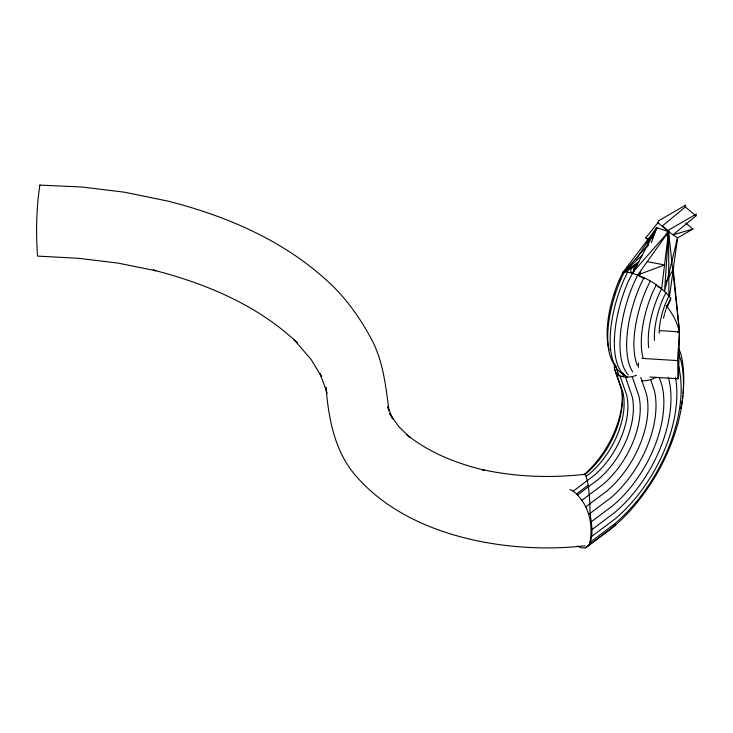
<?xml version="1.0" encoding="UTF-8"?>
<svg xmlns="http://www.w3.org/2000/svg" width="733" height="733" viewBox="0 0 733 733"><rect width="100%" height="100%" fill="white"/><g stroke="black" fill="none" stroke-linecap="round" stroke-linejoin="round"><path stroke-width="1.1" d="M577.219 545.975L581.48 547.899L585.31 547.826L588.452 545.755C596.048 532.992 588.791 517.571 590.01 503.672C588.773 493.886 589.14 483.413 585.172 474.233C550.721 478.264 515.675 476.917 481.764 469.496L484.201 470.119C456.375 463.439 429.098 452.655 406.641 434.568L409.6 437.308M584.247 474.645L585.933 473.665A66.446 38.363 -60 0 0 620.952 387.72L614.373 368.488L614.419 363.65M638.388 367.334L638.443 362.954M666.068 282.013L673.251 269.304L679.482 331.857L678.584 376.78L677.906 378.75L649.979 377.019M647.349 246.618L647.404 244.446L649.63 240.488M669.541 296.233L677.585 237.895L668.578 231.692L656.869 227.633L622.858 272.383L622.821 273.253L637.637 264.64M609.169 350.044A67.463 28.34 -70.9 0 1 619.165 280.171L622.858 272.383L624.553 271.567C642.007 274.527 659.59 284.312 670.686 298.157L670.622 299.907L668.404 304.58A26.168 10.995 -70.9 0 0 667.167 307.695M685.657 222.896L692.923 229.044L673.077 234.798L695.919 215.905L696.35 214.036L669 229.823L668.578 231.692L679.482 331.857L677.713 358.135L677.906 378.75M648.696 347.744A56.459 23.722 -70.9 0 1 658.335 295.701L661.633 288.738L668.578 231.692L658.005 222.74L658.426 220.871L685.776 205.084L685.346 206.953L662.504 225.846L669.119 231.445M677.081 239.792L664.574 291.166L668.578 231.692L666.031 233.974M676.202 243.109L677.585 237.895L692.923 229.044M389.104 411.167C385.915 387.445 383.515 363.467 372.758 341.642C362.423 321.952 350.081 303.544 334.413 287.684C288.958 242.724 228.751 216.455 167.491 201.016L124.234 192.156L82.078 187.025L39.866 185.101C36.32 208.447 35.862 232.526 37.53 256.092L78.779 258.328L118.04 263.101L155.927 270.743L153.344 270.074C205.836 283.506 257.778 305.212 297.543 342.98M639.194 275.635L640.761 271.375M651.371 242.568L656.869 227.633L635.896 259.436M619.33 281.417L620.631 278.687M624.553 271.567L620.677 279.759A72.732 30.548 -70.9 0 0 616.196 366.674M627.76 271.751L623.756 280.198A76.232 32.023 -70.9 0 0 623.756 374.426M651.683 238.591L656.869 227.633L628.208 281.472A77.725 32.646 -70.9 0 0 627.356 377.165M643.849 277.798L639.909 286.117A74.436 31.272 -70.9 0 0 632.744 371.933M666.691 235.678L668.578 231.692L668.899 296.196M650.153 281.188L646.369 289.169A69.882 29.357 -70.9 0 0 637.362 365.41M656.218 284.926L652.654 292.43A63.753 26.782 -70.9 0 0 643.207 358.455M666.04 292.375L663.026 298.734A48.525 20.387 -70.9 0 0 654.468 340.359M669.128 295.582L666.398 301.345A40.462 16.996 -70.9 0 0 659.187 333.295M670.686 298.157L668.239 303.334A32.838 13.79 -70.9 0 0 666.215 308.575M632.964 272.722L636.785 264.705M655.76 229.612L656.869 227.633M631.974 267.041L630.829 268.599L630.948 272.658M646.671 247.094L648.659 244.446M649.786 241.249L645.718 237.813L658.005 222.74M632.267 272.914L668.578 231.692L637.756 274.976L633.715 283.497A77.112 32.389 -70.9 0 0 628.263 374.93M648.568 244.41L622.821 273.253L637.728 263.248M626.156 270.202L622.821 273.253L626.999 269.973M623.701 271.97L642.328 255.249M586.198 476.258L589.57 473.729A63.102 36.43 -60 0 0 622.839 392.109L614.373 368.488M569.816 489.58L573.224 491.119L593.785 475.69A62.323 35.981 -60 0 0 626.642 395.069L620.127 376.047L616.316 373.042M576.495 493.95L588.049 485.273M573.224 491.119L577.613 494.912L598.284 479.4A64.165 37.044 -60 0 0 632.103 396.416L625.561 377.293L620.127 376.047M588.379 545.517L589.305 545.114C592.951 529.895 590.935 513.357 581.846 500.318L602.755 484.632A68.49 39.545 -60 0 0 638.855 396.04L632.24 376.698L625.561 377.293M585.621 506.97L606.897 491A75.023 43.311 -60 0 0 646.433 393.978L640.761 377.403M588.691 514.401L610.424 498.092A83.296 48.094 -60 0 0 654.322 390.359L650.702 379.786M590.844 522.125L613.09 505.422A92.761 53.555 -60 0 0 661.991 385.439L659.279 377.522M591.934 529.602L614.73 512.486A102.776 59.336 -60 0 0 668.899 379.557L668.175 377.449M591.879 536.318L615.225 518.799A112.644 65.035 -60 0 0 675.487 377.33M590.688 541.834L614.538 523.93A121.696 70.267 -60 0 0 678.685 366.527M585.31 547.826L609.893 529.373A135.009 77.945 -60 0 0 615.564 524.361M588.452 545.755L612.724 527.54A129.329 74.665 -60 0 0 680.884 360.269L678.327 352.784M622.858 272.383L639.084 261.855M655.925 377.22L654.212 378.301A19.938 11.508 0 0 1 641.595 380.876M632.24 376.698L636.501 375.333M677.356 332.397L679.482 331.857A38.409 21.953 60.5 0 0 666.068 305.551M584.98 545.792C547.743 550.016 509.921 547.899 473.289 540.01L470.852 539.387C427.99 529.455 385.915 510.159 356.476 476.578C334.669 451.977 328.696 419.102 326.02 387.436L326.497 389.397M659.92 330.647L679.482 331.857M641.952 358.4L677.649 360.609M647.239 261.654L664.538 264.915L637.756 274.976L644.435 278.824M657.813 286.539L661.633 288.738M645.718 237.813L649.319 240.296M39.866 185.101L40.388 185.476M685.346 206.953L695.919 215.905M297.616 342.98L293.731 339.388L311.012 359.298L321.411 376.505M409.536 437.161L398.77 426.579L389.672 413.568L392.256 418.213M577.613 494.912L581.846 500.318M321.64 376.57L320.083 373.738L327.175 393.209M392.851 419.047L387.73 406.742L388.444 409.674M679.198 349.339L681.049 354.754A135.009 77.945 -60 0 1 683.046 393.328M622.244 372.804L623.316 375.956M615.134 364.741L619.009 376.047M633.77 266.894L633.953 271.265M682.817 395.499A135.009 77.945 -60 0 1 682.396 398.779M682.084 400.988A135.009 77.945 -60 0 1 681.351 405.422M681.149 406.54A135.009 77.945 -60 0 1 680.746 408.647M622.546 393.667A72.127 41.644 -60 0 1 583.88 474.828M627.558 377.504A19.938 11.508 0 0 1 622.894 373.262M663.576 318.232A32.838 13.79 -70.9 0 1 664.574 313.944M664.868 312.872A32.838 13.79 -70.9 0 1 665.857 309.638M614.281 295.078A60.793 25.536 -70.9 0 1 615.253 292.101"/></g></svg>
